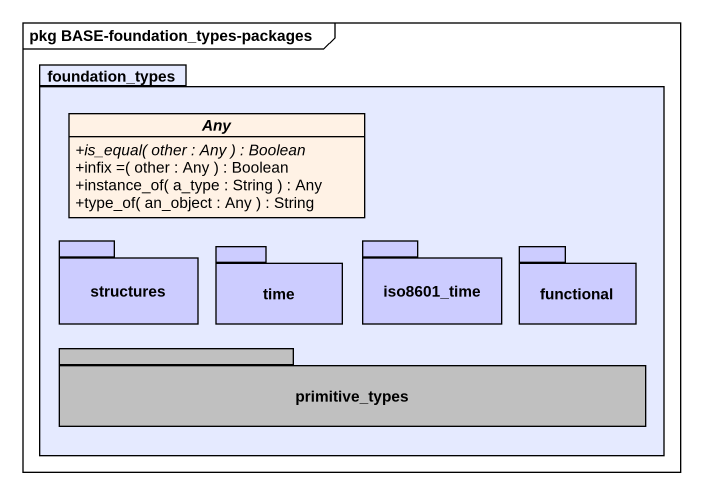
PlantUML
@startuml
mainframe pkg BASE-foundation_types-packages
hide circle
hide empty members
skinparam classAttributeIconSize 0
package foundation_types #E5EAFF {
  abstract class Any #FFF2E5 {
    {abstract} +is_equal( other : Any ) : Boolean
    +infix =( other : Any ) : Boolean
    +instance_of( a_type : String ) : Any
    +type_of( an_object : Any ) : String
  }
  package structures #CCCCFF {
  }
  package time #CCCCFF {
  }
  package iso8601_time #CCCCFF {
  }
  package functional #CCCCFF {
  }
  package primitive_types #C0C0C0 {
  }
}
@enduml
